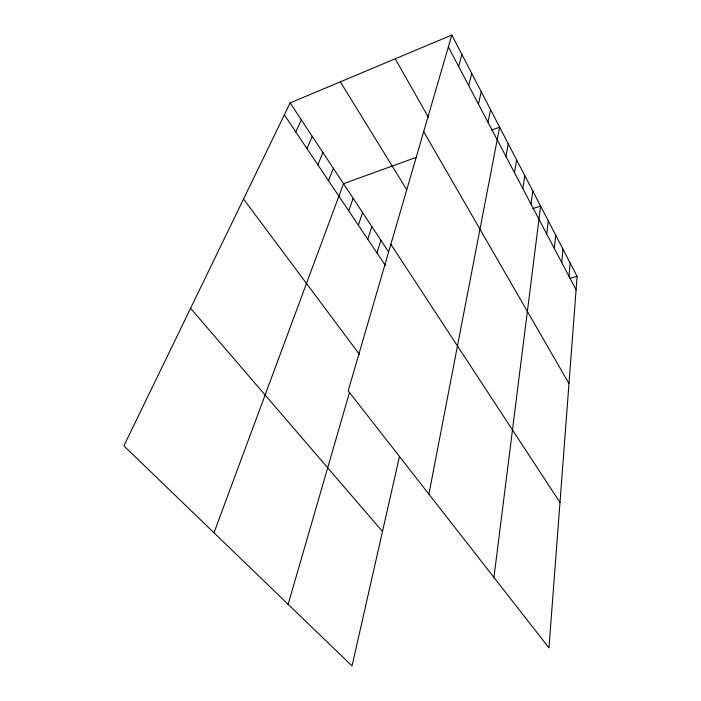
<?xml version="1.0" encoding="UTF-8"?>
<svg xmlns="http://www.w3.org/2000/svg" width="701" height="701" viewBox="0 0 701 701"><rect width="100%" height="100%" fill="white"/><g stroke="black" fill="none" stroke-linecap="round" stroke-linejoin="round"><path stroke-width="1.05" d="M451.812 35.05L577.098 276.378L548.971 647.899L348.187 390.834L451.812 35.05L290.118 102.916L123.902 445.871L352.033 665.95L399.509 456.369M568.984 276.343L570.123 262.945M561.738 262.551L562.991 249.205M554.316 248.434L555.7 235.159M546.727 234.003L548.243 220.789M493.942 577.449L540.611 206.094L532.699 208.583M531.007 204.096L532.795 191.049M522.858 188.604L524.804 175.644M514.516 172.735L516.619 159.881M505.964 156.481L508.234 143.723M428.889 494.161L499.638 127.179L491.419 130.149M487.94 122.202L490.569 109.698M478.441 104.125L481.254 91.761M468.68 85.566L471.703 73.351M458.656 66.499L461.889 54.459M288.155 604.332L349.527 392.367M376.989 252.965L380.862 240.206M367.78 239.234L371.837 226.537M358.36 225.196L362.601 212.569M348.73 210.843L353.164 198.295M213.98 532.769L343.508 183.688L416.385 157.313M328.497 180.674L333.334 168.293M317.851 164.814L322.916 152.529M306.959 148.568L312.252 136.388M295.787 131.919L301.316 119.853M570.036 278.315L577.098 276.378M190.576 308.3L382.483 531.516M243.527 199.049L359.578 354.583M284.334 114.85L385.392 265.495M290.118 102.916L388.529 251.799M390.869 244.29L559.985 502.451M340.344 81.833L406.676 189.62M423.684 131.613L568.984 383.561M395.224 58.805L428.521 117.496M448.36 46.914L576.082 289.828"/></g></svg>
